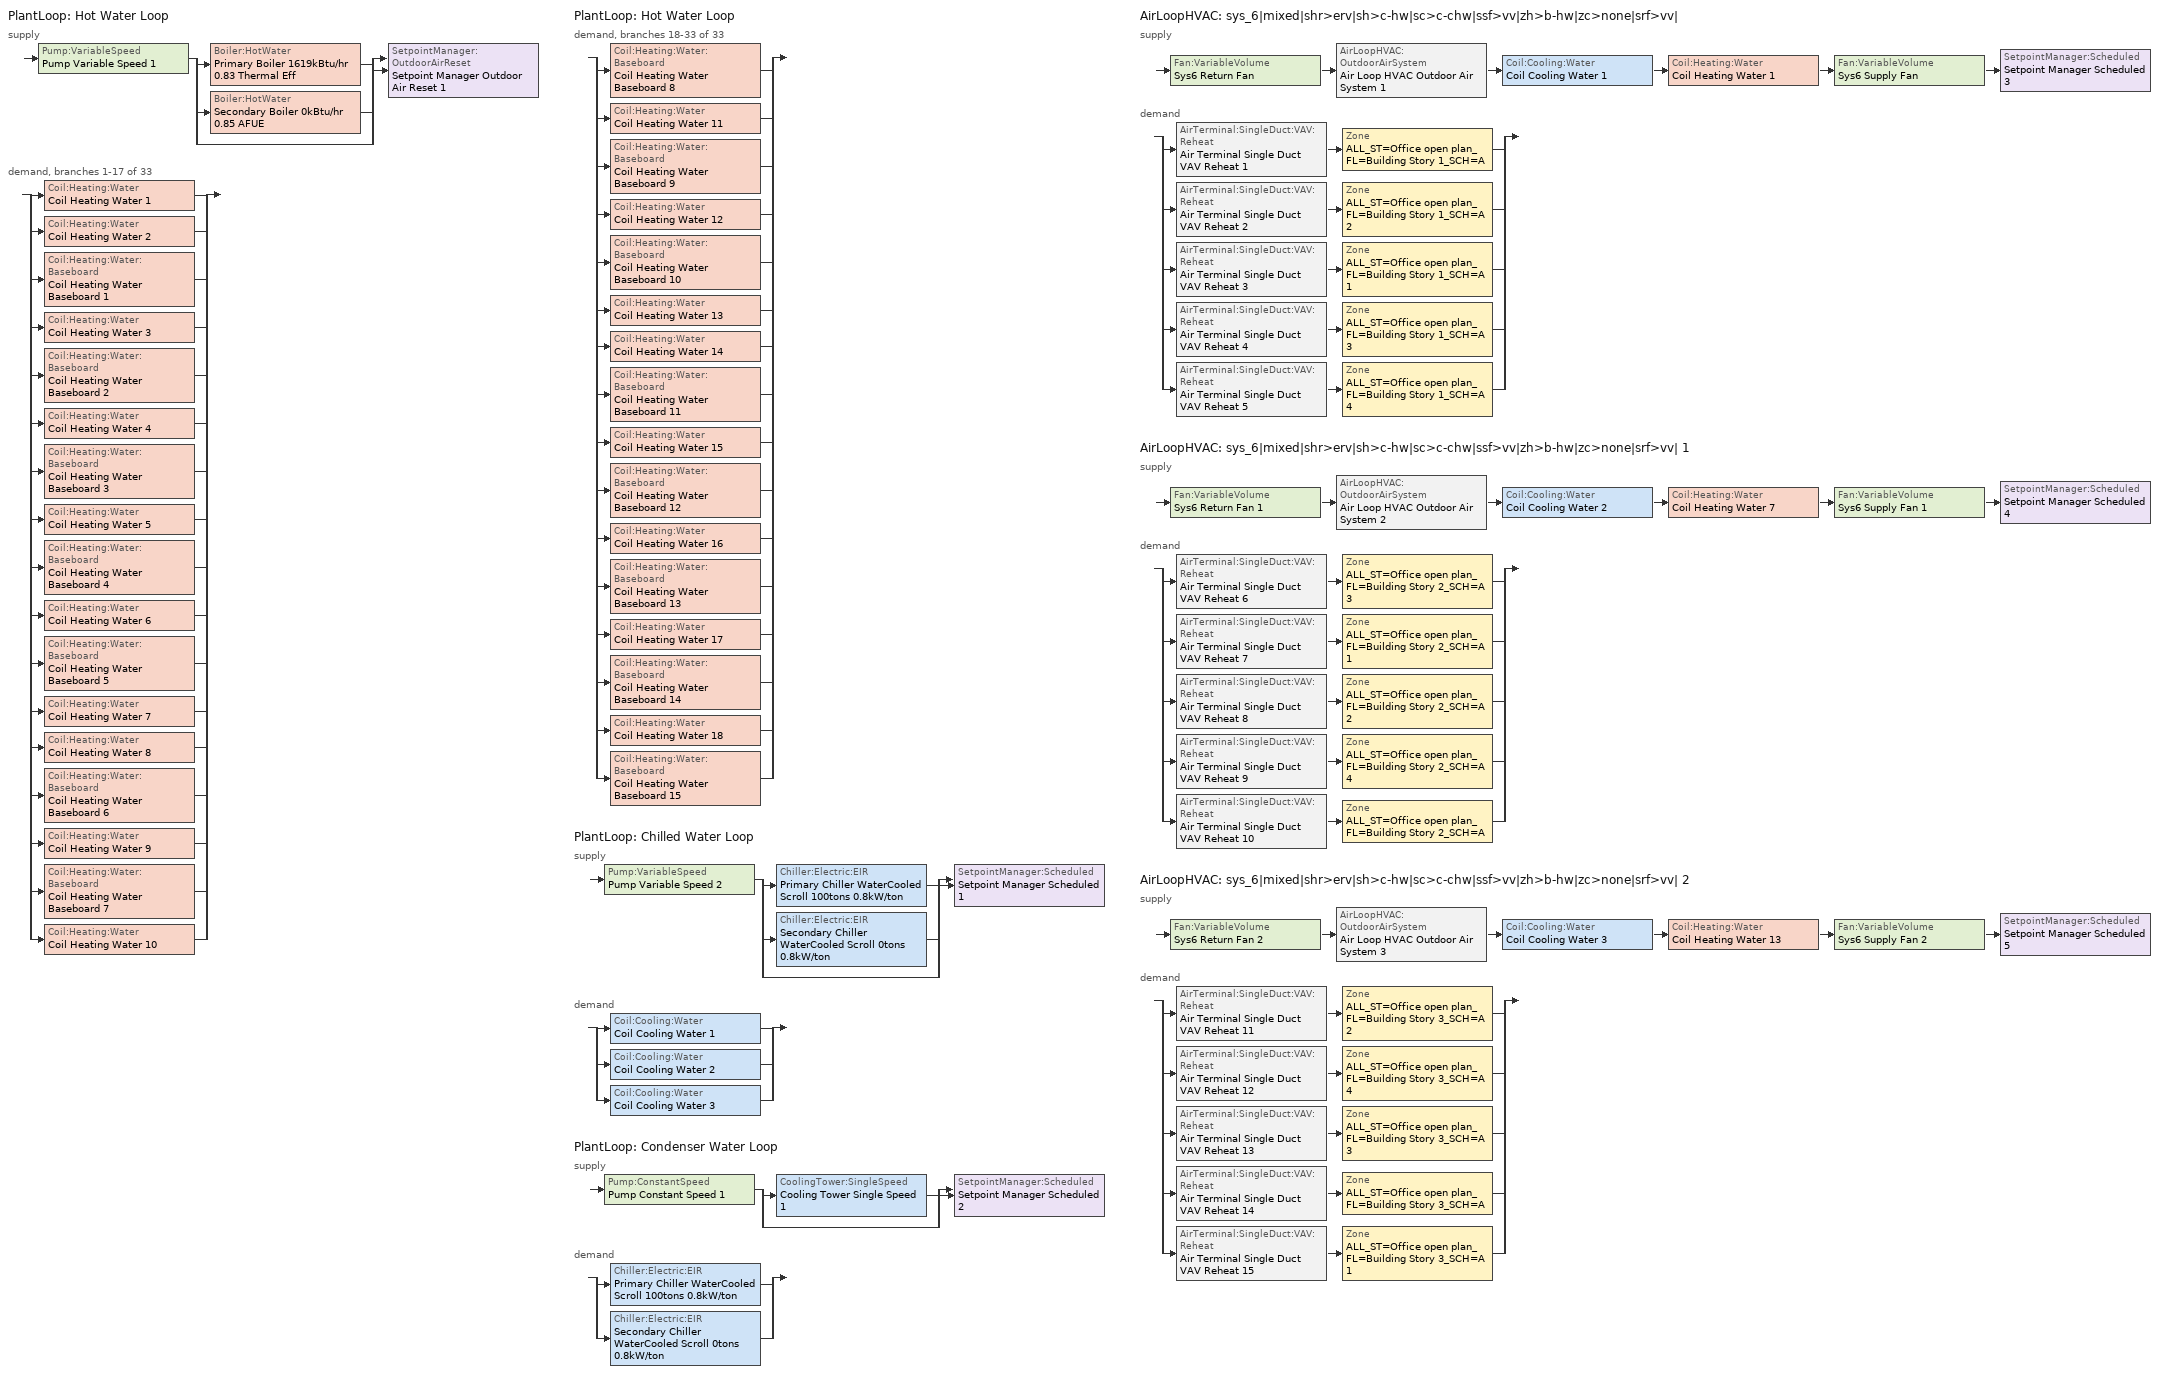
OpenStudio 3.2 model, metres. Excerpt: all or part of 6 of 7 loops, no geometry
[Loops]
PlantLoop 'Hot Water Loop'
 supply: Pump:VariableSpeed 'Pump Variable Speed 1' > split
  | Boiler:HotWater 'Primary Boiler 1619kBtu/hr 0.83 Thermal Eff'
  | Boiler:HotWater 'Secondary Boiler 0kBtu/hr 0.85 AFUE'
  | bypass
  join > SetpointManager:OutdoorAirReset 'Setpoint Manager Outdoor Air Reset 1'
 demand, branches 1-17 of 33: split
  | Coil:Heating:Water 'Coil Heating Water 1'
  | Coil:Heating:Water 'Coil Heating Water 2'
  | Coil:Heating:Water:Baseboard 'Coil Heating Water Baseboard 1'
  | Coil:Heating:Water 'Coil Heating Water 3'
  | Coil:Heating:Water:Baseboard 'Coil Heating Water Baseboard 2'
  | Coil:Heating:Water 'Coil Heating Water 4'
  | Coil:Heating:Water:Baseboard 'Coil Heating Water Baseboard 3'
  | Coil:Heating:Water 'Coil Heating Water 5'
  | Coil:Heating:Water:Baseboard 'Coil Heating Water Baseboard 4'
  | Coil:Heating:Water 'Coil Heating Water 6'
  | Coil:Heating:Water:Baseboard 'Coil Heating Water Baseboard 5'
  | Coil:Heating:Water 'Coil Heating Water 7'
  | Coil:Heating:Water 'Coil Heating Water 8'
  | Coil:Heating:Water:Baseboard 'Coil Heating Water Baseboard 6'
  | Coil:Heating:Water 'Coil Heating Water 9'
  | Coil:Heating:Water:Baseboard 'Coil Heating Water Baseboard 7'
  | Coil:Heating:Water 'Coil Heating Water 10'
PlantLoop 'Hot Water Loop'
 demand, branches 18-33 of 33: split
  | Coil:Heating:Water:Baseboard 'Coil Heating Water Baseboard 8'
  | Coil:Heating:Water 'Coil Heating Water 11'
  | Coil:Heating:Water:Baseboard 'Coil Heating Water Baseboard 9'
  | Coil:Heating:Water 'Coil Heating Water 12'
  | Coil:Heating:Water:Baseboard 'Coil Heating Water Baseboard 10'
  | Coil:Heating:Water 'Coil Heating Water 13'
  | Coil:Heating:Water 'Coil Heating Water 14'
  | Coil:Heating:Water:Baseboard 'Coil Heating Water Baseboard 11'
  | Coil:Heating:Water 'Coil Heating Water 15'
  | Coil:Heating:Water:Baseboard 'Coil Heating Water Baseboard 12'
  | Coil:Heating:Water 'Coil Heating Water 16'
  | Coil:Heating:Water:Baseboard 'Coil Heating Water Baseboard 13'
  | Coil:Heating:Water 'Coil Heating Water 17'
  | Coil:Heating:Water:Baseboard 'Coil Heating Water Baseboard 14'
  | Coil:Heating:Water 'Coil Heating Water 18'
  | Coil:Heating:Water:Baseboard 'Coil Heating Water Baseboard 15'
PlantLoop 'Chilled Water Loop'
 supply: Pump:VariableSpeed 'Pump Variable Speed 2' > split
  | Chiller:Electric:EIR 'Primary Chiller WaterCooled Scroll 100tons 0.8kW/ton'
  | Chiller:Electric:EIR 'Secondary Chiller WaterCooled Scroll 0tons 0.8kW/ton'
  | bypass
  join > SetpointManager:Scheduled 'Setpoint Manager Scheduled 1'
 demand: split
  | Coil:Cooling:Water 'Coil Cooling Water 1'
  | Coil:Cooling:Water 'Coil Cooling Water 2'
  | Coil:Cooling:Water 'Coil Cooling Water 3'
PlantLoop 'Condenser Water Loop'
 supply: Pump:ConstantSpeed 'Pump Constant Speed 1' > split
  | CoolingTower:SingleSpeed 'Cooling Tower Single Speed 1'
  | bypass
  join > SetpointManager:Scheduled 'Setpoint Manager Scheduled 2'
 demand: split
  | Chiller:Electric:EIR 'Primary Chiller WaterCooled Scroll 100tons 0.8kW/ton'
  | Chiller:Electric:EIR 'Secondary Chiller WaterCooled Scroll 0tons 0.8kW/ton'
AirLoopHVAC 'sys_6|mixed|shr>erv|sh>c-hw|sc>c-chw|ssf>vv|zh>b-hw|zc>none|srf>vv|'
 supply: Fan:VariableVolume 'Sys6 Return Fan' > AirLoopHVAC:OutdoorAirSystem 'Air Loop HVAC Outdoor Air System 1' > Coil:Cooling:Water 'Coil Cooling Water 1' > Coil:Heating:Water 'Coil Heating Water 1' > Fan:VariableVolume 'Sys6 Supply Fan' > SetpointManager:Scheduled 'Setpoint Manager Scheduled 3'
 demand: split
  | AirTerminal:SingleDuct:VAV:Reheat 'Air Terminal Single Duct VAV Reheat 1' > Zone 'ALL_ST=Office open plan_FL=Building Story 1_SCH=A'
  | AirTerminal:SingleDuct:VAV:Reheat 'Air Terminal Single Duct VAV Reheat 2' > Zone 'ALL_ST=Office open plan_FL=Building Story 1_SCH=A 2'
  | AirTerminal:SingleDuct:VAV:Reheat 'Air Terminal Single Duct VAV Reheat 3' > Zone 'ALL_ST=Office open plan_FL=Building Story 1_SCH=A 1'
  | AirTerminal:SingleDuct:VAV:Reheat 'Air Terminal Single Duct VAV Reheat 4' > Zone 'ALL_ST=Office open plan_FL=Building Story 1_SCH=A 3'
  | AirTerminal:SingleDuct:VAV:Reheat 'Air Terminal Single Duct VAV Reheat 5' > Zone 'ALL_ST=Office open plan_FL=Building Story 1_SCH=A 4'
AirLoopHVAC 'sys_6|mixed|shr>erv|sh>c-hw|sc>c-chw|ssf>vv|zh>b-hw|zc>none|srf>vv| 1'
 supply: Fan:VariableVolume 'Sys6 Return Fan 1' > AirLoopHVAC:OutdoorAirSystem 'Air Loop HVAC Outdoor Air System 2' > Coil:Cooling:Water 'Coil Cooling Water 2' > Coil:Heating:Water 'Coil Heating Water 7' > Fan:VariableVolume 'Sys6 Supply Fan 1' > SetpointManager:Scheduled 'Setpoint Manager Scheduled 4'
 demand: split
  | AirTerminal:SingleDuct:VAV:Reheat 'Air Terminal Single Duct VAV Reheat 6' > Zone 'ALL_ST=Office open plan_FL=Building Story 2_SCH=A 3'
  | AirTerminal:SingleDuct:VAV:Reheat 'Air Terminal Single Duct VAV Reheat 7' > Zone 'ALL_ST=Office open plan_FL=Building Story 2_SCH=A 1'
  | AirTerminal:SingleDuct:VAV:Reheat 'Air Terminal Single Duct VAV Reheat 8' > Zone 'ALL_ST=Office open plan_FL=Building Story 2_SCH=A 2'
  | AirTerminal:SingleDuct:VAV:Reheat 'Air Terminal Single Duct VAV Reheat 9' > Zone 'ALL_ST=Office open plan_FL=Building Story 2_SCH=A 4'
  | AirTerminal:SingleDuct:VAV:Reheat 'Air Terminal Single Duct VAV Reheat 10' > Zone 'ALL_ST=Office open plan_FL=Building Story 2_SCH=A'
AirLoopHVAC 'sys_6|mixed|shr>erv|sh>c-hw|sc>c-chw|ssf>vv|zh>b-hw|zc>none|srf>vv| 2'
 supply: Fan:VariableVolume 'Sys6 Return Fan 2' > AirLoopHVAC:OutdoorAirSystem 'Air Loop HVAC Outdoor Air System 3' > Coil:Cooling:Water 'Coil Cooling Water 3' > Coil:Heating:Water 'Coil Heating Water 13' > Fan:VariableVolume 'Sys6 Supply Fan 2' > SetpointManager:Scheduled 'Setpoint Manager Scheduled 5'
 demand: split
  | AirTerminal:SingleDuct:VAV:Reheat 'Air Terminal Single Duct VAV Reheat 11' > Zone 'ALL_ST=Office open plan_FL=Building Story 3_SCH=A 2'
  | AirTerminal:SingleDuct:VAV:Reheat 'Air Terminal Single Duct VAV Reheat 12' > Zone 'ALL_ST=Office open plan_FL=Building Story 3_SCH=A 4'
  | AirTerminal:SingleDuct:VAV:Reheat 'Air Terminal Single Duct VAV Reheat 13' > Zone 'ALL_ST=Office open plan_FL=Building Story 3_SCH=A 3'
  | AirTerminal:SingleDuct:VAV:Reheat 'Air Terminal Single Duct VAV Reheat 14' > Zone 'ALL_ST=Office open plan_FL=Building Story 3_SCH=A'
  | AirTerminal:SingleDuct:VAV:Reheat 'Air Terminal Single Duct VAV Reheat 15' > Zone 'ALL_ST=Office open plan_FL=Building Story 3_SCH=A 1'
[Sizing:Zone] Zone Cooling Design Supply Air Temperature Input Method=TemperatureDifference; Zone Cooling Design Supply Air Temperature {C}=14; Zone Cooling Design Supply Air Temperature Difference {deltaC}=11; Zone Heating Design Supply Air Temperature Input Method=TemperatureDifference; Zone Heating Design Supply Air Temperature {C}=40; Zone Heating Design Supply Air Temperature Difference {deltaC}=21; Zone Cooling Design Supply Air Humidity Ratio {kg-H2O/kg-air}=0.0085; Zone Heating Design Supply Air Humidity Ratio {kg-H2O/kg-air}=0.008; Zone Heating Sizing Factor=1.3; Zone Cooling Sizing Factor=1.1; Cooling Design Air Flow Method=DesignDay; Heating Design Air Flow Method=DesignDay; Account for Dedicated Outdoor Air System=No; Dedicated Outdoor Air System Control Strategy=NeutralSupplyAir; Dedicated Outdoor Air Low Setpoint Temperature for Design {C}=autosize; Dedicated Outdoor Air High Setpoint Temperature for Design {C}=autosize
ALL_ST=Office open plan_FL=Building Story 2_SCH=A; ALL_ST=Office open plan_FL=Building Story 1_SCH=A; ALL_ST=Office open plan_FL=Building Story 2_SCH=A 1; ALL_ST=Office open plan_FL=Building Story 3_SCH=A; ALL_ST=Office open plan_FL=Building Story 1_SCH=A 1; ALL_ST=Office open plan_FL=Building Story 1_SCH=A 2; ALL_ST=Office open plan_FL=Building Story 1_SCH=A 3; ALL_ST=Office open plan_FL=Building Story 2_SCH=A 2; ALL_ST=Office open plan_FL=Building Story 3_SCH=A 1; ALL_ST=Office open plan_FL=Building Story 1_SCH=A 4; ALL_ST=Office open plan_FL=Building Story 3_SCH=A 2; ALL_ST=Office open plan_FL=Building Story 3_SCH=A 3; ALL_ST=Office open plan_FL=Building Story 3_SCH=A 4; ALL_ST=Office open plan_FL=Building Story 2_SCH=A 3; ALL_ST=Office open plan_FL=Building Story 2_SCH=A 4
[Zone equipment]
ALL_ST=Office open plan_FL=Building Story 2_SCH=A: Air Terminal Single Duct VAV Reheat 10, Zone HVAC Baseboard Convective Water 10
ALL_ST=Office open plan_FL=Building Story 1_SCH=A: Air Terminal Single Duct VAV Reheat 1, Zone HVAC Baseboard Convective Water 1
ALL_ST=Office open plan_FL=Building Story 2_SCH=A 1: Air Terminal Single Duct VAV Reheat 7, Zone HVAC Baseboard Convective Water 7
ALL_ST=Office open plan_FL=Building Story 3_SCH=A: Air Terminal Single Duct VAV Reheat 14, Zone HVAC Baseboard Convective Water 14
ALL_ST=Office open plan_FL=Building Story 1_SCH=A 1: Air Terminal Single Duct VAV Reheat 3, Zone HVAC Baseboard Convective Water 3
ALL_ST=Office open plan_FL=Building Story 1_SCH=A 2: Air Terminal Single Duct VAV Reheat 2, Zone HVAC Baseboard Convective Water 2
ALL_ST=Office open plan_FL=Building Story 1_SCH=A 3: Air Terminal Single Duct VAV Reheat 4, Zone HVAC Baseboard Convective Water 4
ALL_ST=Office open plan_FL=Building Story 2_SCH=A 2: Air Terminal Single Duct VAV Reheat 8, Zone HVAC Baseboard Convective Water 8
ALL_ST=Office open plan_FL=Building Story 3_SCH=A 1: Air Terminal Single Duct VAV Reheat 15, Zone HVAC Baseboard Convective Water 15
ALL_ST=Office open plan_FL=Building Story 1_SCH=A 4: Air Terminal Single Duct VAV Reheat 5, Zone HVAC Baseboard Convective Water 5
ALL_ST=Office open plan_FL=Building Story 3_SCH=A 2: Air Terminal Single Duct VAV Reheat 11, Zone HVAC Baseboard Convective Water 11
ALL_ST=Office open plan_FL=Building Story 3_SCH=A 3: Air Terminal Single Duct VAV Reheat 13, Zone HVAC Baseboard Convective Water 13
ALL_ST=Office open plan_FL=Building Story 3_SCH=A 4: Air Terminal Single Duct VAV Reheat 12, Zone HVAC Baseboard Convective Water 12
ALL_ST=Office open plan_FL=Building Story 2_SCH=A 3: Air Terminal Single Duct VAV Reheat 6, Zone HVAC Baseboard Convective Water 6
ALL_ST=Office open plan_FL=Building Story 2_SCH=A 4: Air Terminal Single Duct VAV Reheat 9, Zone HVAC Baseboard Convective Water 9
[PlantLoop] Glycol Concentration=0; Plant Loop Volume {m3}=Autocalculate; Load Distribution Scheme=Optimal
Name | Fluid Type
Hot Water Loop | Water
Chilled Water Loop; Condenser Water Loop
[Sizing:Plant] Sizing Option=NonCoincident; Zone Timesteps in Averaging Window=1; Coincident Sizing Factor Mode=None
Name | Loop Type | Design Loop Exit Temperature {C} | Loop Design Temperature Difference {deltaC}
Hot Water Loop | Heating | 82 | 16
Chilled Water Loop | Cooling | 7 | 6
Condenser Water Loop | Condenser | 29 | 6
[Pump:VariableSpeed] Motor Efficiency=0.895; Pump Control Type=Intermittent; Skin Loss Radiative Fraction=0.5; Design Power Sizing Method=PowerPerFlowPerPressure; Design Electric Power per Unit Flow Rate {W/(m3/s)}=348701.1; Design Minimum Flow Rate Fraction=0
Name | Design Shaft Power per Unit Flow Rate per Unit Head {W-s/m3-Pa}
Pump Variable Speed 1 | 1.50185
Pump Variable Speed 2 | 1.75215
[Boiler:HotWater] Fuel Type=NaturalGas; Normalized Boiler Efficiency Curve=BOILER-EFFFPLR-NECB2011; Water Outlet Upper Temperature Limit {C}=99; Parasitic Electric Load {W}=0; Sizing Factor=1
Name | Nominal Capacity {W} | Nominal Thermal Efficiency | Minimum Part Load Ratio | Boiler Flow Mode
Primary Boiler 1619kBtu/hr 0.83 Thermal Eff | 474512 | 0.83 | 0.25 | LeavingSetpointModulated
Secondary Boiler 0kBtu/hr 0.85 AFUE | 0.001 | 0.85 |  | ConstantFlow
[SetpointManager:OutdoorAirReset]
Setpoint Manager Outdoor Air Reset 1: Control Variable=Temperature; Setpoint at Outdoor Low Temperature {C}=82; Outdoor Low Temperature {C}=-16; Setpoint at Outdoor High Temperature {C}=60; Outdoor High Temperature {C}=0
[Chiller:Electric:EIR] Reference Chilled Water Flow Rate {m3/s}=Autosize; Cooling Capacity Function of Temperature Curve=WaterCooled_Scroll_CAPFT_NECB2011; Electric Input to Cooling Output Ratio Function of Temperature Curve=WaterCooled_Scroll_EIRFT_NECB2011; Electric Input to Cooling Output Ratio Function of Part Load Ratio Curve=WaterCooled_Scroll_EIRFPLR_NECB2011; Minimum Part Load Ratio=0.25; Minimum Unloading Ratio=0.25; Condenser Type=WaterCooled; Chiller Flow Mode=LeavingSetpointModulated; Design Heat Recovery Water Flow Rate {m3/s}=Autosize; Sizing Factor=1; Basin Heater Capacity {W/K}=0; Basin Heater Setpoint Temperature {C}=10; Condenser Heat Recovery Relative Capacity Fraction=1
Name | Reference Capacity {W} | Reference COP {W/W}
Primary Chiller WaterCooled Scroll 100tons 0.8kW/ton | 353054 | 4.54393
Secondary Chiller WaterCooled Scroll 0tons 0.8kW/ton | 0.001 | 4.5032
[SetpointManager:Scheduled] Control Variable=Temperature
Name | Schedule
Setpoint Manager Scheduled 1 | CHW Temp
Setpoint Manager Scheduled 2 | CW Temp
Setpoint Manager Scheduled 3 | Supply Air Temp
Setpoint Manager Scheduled 4 | Supply Air Temp 1
Setpoint Manager Scheduled 5 | Supply Air Temp 2
[Pump:ConstantSpeed]
Pump Constant Speed 1: Rated Flow Rate {m3/s}=autosize; Rated Pump Head {Pa}=179352; Rated Power Consumption {W}=autosize; Motor Efficiency=0.924; Fraction of Motor Inefficiencies to Fluid Stream=0; Pump Control Type=Intermittent; Design Power Sizing Method=PowerPerFlowPerPressure; Design Electric Power per Unit Flow Rate {W/(m3/s)}=348701.1; Design Shaft Power per Unit Flow Rate per Unit Head {W-s/m3-Pa}=1.55051
[CoolingTower:SingleSpeed]
Cooling Tower Single Speed 1: Design Water Flow Rate {m3/s}=autosize; Design Air Flow Rate {m3/s}=autosize; Fan Power at Design Air Flow Rate {W}=5599.77; U-Factor Times Area Value at Design Air Flow Rate {W/K}=autosize; Air Flow Rate in Free Convection Regime {m3/s}=autosize; U-Factor Times Area Value at Free Convection Air Flow Rate {W/K}=autosize; Performance Input Method=UFactorTimesAreaAndDesignWaterFlowRate; Free Convection Capacity {W}=0; Basin Heater Capacity {W/K}=0; Evaporation Loss Mode=LossFactor; Evaporation Loss Factor {percent/K}=0.2; Drift Loss Percent {percent}=0.008; Blowdown Calculation Mode=ConcentrationRatio; Blowdown Concentration Ratio=3; Capacity Control=FanCycling; Number of Cells=1; Cell Control=MinimalCell; Cell Minimum  Water Flow Rate Fraction=0.33; Cell Maximum Water Flow Rate Fraction=2.5; Sizing Factor=1; Free Convection Air Flow Rate Sizing Factor=0.1; Free Convection U-Factor Times Area Value Sizing Factor=0.1; Heat Rejection Capacity and Nominal Capacity Sizing Ratio=1.25; Free Convection Nominal Capacity Sizing Factor=0.1; Design Inlet Air Dry-Bulb Temperature {C}=35; Design Inlet Air Wet-Bulb Temperature {C}=24; Design Approach Temperature {deltaC}=5; Design Range Temperature {deltaC}=6
[AirLoopHVAC] Design Supply Air Flow Rate {m3/s}=autosize; Design Return Air Flow Fraction of Supply Air Flow=1
Name | Availability Schedule
sys_6|mixed|shr>erv|sh>c-hw|sc>c-chw|ssf>vv|zh>b-hw|zc>none|srf>vv| | sys_6|mixed|shr>none|sh>c-hw|sc>c-chw|ssf>vv|zh>b-hw|zc>none|srf>vv| Occ Sch
sys_6|mixed|shr>erv|sh>c-hw|sc>c-chw|ssf>vv|zh>b-hw|zc>none|srf>vv| 1 | sys_6|mixed|shr>none|sh>c-hw|sc>c-chw|ssf>vv|zh>b-hw|zc>none|srf>vv| 1 Occ Sch
sys_6|mixed|shr>erv|sh>c-hw|sc>c-chw|ssf>vv|zh>b-hw|zc>none|srf>vv| 2 | sys_6|mixed|shr>none|sh>c-hw|sc>c-chw|ssf>vv|zh>b-hw|zc>none|srf>vv| 2 Occ Sch
[Sizing:System] Type of Load to Size On=Sensible; Design Outdoor Air Flow Rate {m3/s}=Autosize; Central Heating Maximum System Air Flow Ratio=0.3; Preheat Design Temperature {C}=7; Preheat Design Humidity Ratio {kg-H2O/kg-Air}=0.008; Precool Design Temperature {C}=12.8; Precool Design Humidity Ratio {kg-H2O/kg-Air}=0.008; Central Cooling Design Supply Air Temperature {C}=13; Central Heating Design Supply Air Temperature {C}=13.1; Sizing Option=NonCoincident; 100% Outdoor Air in Cooling=No; 100% Outdoor Air in Heating=No; Central Cooling Design Supply Air Humidity Ratio {kg-H2O/kg-Air}=0.0085; Central Heating Design Supply Air Humidity Ratio {kg-H2O/kg-Air}=0.008; Cooling Design Air Flow Method=DesignDay; Cooling Design Air Flow Rate {m3/s}=0; Heating Design Air Flow Method=DesignDay; Heating Design Air Flow Rate {m3/s}=0; System Outdoor Air Method=ZoneSum; Zone Maximum Outdoor Air Fraction=1; Cooling Supply Air Flow Rate Per Floor Area {m3/s-m2}=0.00996765; Cooling Fraction of Autosized Cooling Supply Air Flow Rate=1; Cooling Supply Air Flow Rate Per Unit Cooling Capacity {m3/s-W}=3.94755e-05; Heating Supply Air Flow Rate Per Floor Area {m3/s-m2}=0.00996765; Heating Fraction of Autosized Heating Supply Air Flow Rate=1; Heating Fraction of Autosized Cooling Supply Air Flow Rate=1; Heating Supply Air Flow Rate Per Unit Heating Capacity {m3/s-W}=3.15882e-05; Cooling Design Capacity Method=CoolingDesignCapacity; Cooling Design Capacity {W}=autosize; Cooling Design Capacity Per Floor Area {W/m2}=234.7; Fraction of Autosized Cooling Design Capacity=1; Heating Design Capacity Method=HeatingDesignCapacity; Heating Design Capacity {W}=autosize; Heating Design Capacity Per Floor Area {W/m2}=157; Fraction of Autosized Heating Design Capacity=1; Central Cooling Capacity Control Method=OnOff
sys_6|mixed|shr>erv|sh>c-hw|sc>c-chw|ssf>vv|zh>b-hw|zc>none|srf>vv|; sys_6|mixed|shr>erv|sh>c-hw|sc>c-chw|ssf>vv|zh>b-hw|zc>none|srf>vv| 1; sys_6|mixed|shr>erv|sh>c-hw|sc>c-chw|ssf>vv|zh>b-hw|zc>none|srf>vv| 2
[Fan:VariableVolume] Availability Schedule=Always On Discrete; Maximum Flow Rate {m3/s}=Autosize; Fan Power Minimum Flow Rate Input Method=Fraction; Fan Power Minimum Air Flow Rate {m3/s}=0; Motor In Airstream Fraction=1; Fan Power Coefficient 5=0
Name | Fan Total Efficiency | Pressure Rise {Pa} | Fan Power Minimum Flow Fraction | Motor Efficiency | Fan Power Coefficient 1 | Fan Power Coefficient 2 | Fan Power Coefficient 3 | Fan Power Coefficient 4
Sys6 Supply Fan; Sys6 Supply Fan 1; Sys6 Supply Fan 2 | 0.549965 | 1000 | 0.5 | 0.8461 | -4.1457 | 16.803 | -19.471 | 7.8488
Sys6 Return Fan; Sys6 Return Fan 1; Sys6 Return Fan 2 | 0.299975 | 250 | 0.68 | 0.4615 | -2.4176 | 9.5874 | -11.559 | 5.4009
[Coil:Heating:Water] Availability Schedule=Always On Discrete
Coil Heating Water 1; Coil Heating Water 2; Coil Heating Water 3; Coil Heating Water 4; Coil Heating Water 5; Coil Heating Water 6; Coil Heating Water 7; Coil Heating Water 8; Coil Heating Water 9; Coil Heating Water 10; Coil Heating Water 11; Coil Heating Water 12; Coil Heating Water 13; Coil Heating Water 14; Coil Heating Water 15; Coil Heating Water 16; Coil Heating Water 17; Coil Heating Water 18
[Coil:Cooling:Water] Availability Schedule=Always On Discrete
Coil Cooling Water 1; Coil Cooling Water 2; Coil Cooling Water 3
[Controller:OutdoorAir] Minimum Outdoor Air Flow Rate {m3/s}=autosize; Maximum Outdoor Air Flow Rate {m3/s}=Autosize; Economizer Control Type=DifferentialEnthalpy; Economizer Control Action Type=ModulateFlow; Lockout Type=NoLockout; Minimum Limit Type=FixedMinimum; High Humidity Control=No; Heat Recovery Bypass Control Type=BypassWhenOAFlowGreaterThanMinimum
Name | Minimum Outdoor Air Schedule | Controller Mechanical Ventilation
Controller Outdoor Air 1 | sys_6|mixed|shr>none|sh>c-hw|sc>c-chw|ssf>vv|zh>b-hw|zc>none|srf>vv| Occ Sch | Controller Mechanical Ventilation 1
Controller Outdoor Air 2 | sys_6|mixed|shr>none|sh>c-hw|sc>c-chw|ssf>vv|zh>b-hw|zc>none|srf>vv| 1 Occ Sch | Controller Mechanical Ventilation 2
Controller Outdoor Air 3 | sys_6|mixed|shr>none|sh>c-hw|sc>c-chw|ssf>vv|zh>b-hw|zc>none|srf>vv| 2 Occ Sch | Controller Mechanical Ventilation 3
[Controller:MechanicalVentilation] Availability Schedule=Always On Discrete; System Outdoor Air Method=ZoneSum
Controller Mechanical Ventilation 1; Controller Mechanical Ventilation 2; Controller Mechanical Ventilation 3
[AirLoopHVAC:OutdoorAirSystem]
Name | Controller
Air Loop HVAC Outdoor Air System 1 | Controller Outdoor Air 1
Air Loop HVAC Outdoor Air System 2 | Controller Outdoor Air 2
Air Loop HVAC Outdoor Air System 3 | Controller Outdoor Air 3
[Controller:WaterCoil] Minimum Actuated Flow {m3/s}=0
Name | Water Coil | Action | Controller Convergence Tolerance {deltaC}
Controller Water Coil 1 | Coil Heating Water 1 | Normal | 0.0001
Controller Water Coil 2 | Coil Cooling Water 1 | Reverse
Controller Water Coil 3 | Coil Heating Water 2 | Normal | 0.0001
Controller Water Coil 4 | Coil Heating Water 3 | Normal | 0.0001
Controller Water Coil 5 | Coil Heating Water 4 | Normal | 0.0001
Controller Water Coil 6 | Coil Heating Water 5 | Normal | 0.0001
Controller Water Coil 7 | Coil Heating Water 6 | Normal | 0.0001
Controller Water Coil 8 | Coil Heating Water 7 | Normal | 0.0001
Controller Water Coil 9 | Coil Cooling Water 2 | Reverse
Controller Water Coil 10 | Coil Heating Water 8 | Normal | 0.0001
Controller Water Coil 11 | Coil Heating Water 9 | Normal | 0.0001
Controller Water Coil 12 | Coil Heating Water 10 | Normal | 0.0001
Controller Water Coil 13 | Coil Heating Water 11 | Normal | 0.0001
Controller Water Coil 14 | Coil Heating Water 12 | Normal | 0.0001
Controller Water Coil 15 | Coil Heating Water 13 | Normal | 0.0001
Controller Water Coil 16 | Coil Cooling Water 3 | Reverse
Controller Water Coil 17 | Coil Heating Water 14 | Normal | 0.0001
Controller Water Coil 18 | Coil Heating Water 15 | Normal | 0.0001
Controller Water Coil 19 | Coil Heating Water 16 | Normal | 0.0001
Controller Water Coil 20 | Coil Heating Water 17 | Normal | 0.0001
Controller Water Coil 21 | Coil Heating Water 18 | Normal | 0.0001
[AirTerminal:SingleDuct:VAV:Reheat] Availability Schedule=Always On Discrete; Maximum Air Flow Rate {m3/s}=AutoSize; Zone Minimum Air Flow Input Method=Constant; Constant Minimum Air Flow Fraction=0.3; Maximum Hot Water or Steam Flow Rate {m3/s}=AutoSize; Minimum Hot Water or Steam Flow Rate {m3/s}=0; Convergence Tolerance=0.001; Damper Heating Action=Normal; Maximum Flow per Zone Floor Area During Reheat {m3/s-m2}=AutoSize; Maximum Flow Fraction During Reheat=0.5; Maximum Reheat Air Temperature {C}=43; Control For Outdoor Air=No
Name | Fixed Minimum Air Flow Rate {m3/s} | Reheat Coil
Air Terminal Single Duct VAV Reheat 1 | 1.96707 | Coil Heating Water 2
Air Terminal Single Duct VAV Reheat 2 | 0.414676 | Coil Heating Water 3
Air Terminal Single Duct VAV Reheat 3 | 0.262524 | Coil Heating Water 4
Air Terminal Single Duct VAV Reheat 4 | 0.414676 | Coil Heating Water 5
Air Terminal Single Duct VAV Reheat 5 | 0.262507 | Coil Heating Water 6
Air Terminal Single Duct VAV Reheat 6 | 1.96707 | Coil Heating Water 8
Air Terminal Single Duct VAV Reheat 7 | 0.414676 | Coil Heating Water 9
Air Terminal Single Duct VAV Reheat 8 | 0.262524 | Coil Heating Water 10
Air Terminal Single Duct VAV Reheat 9 | 0.414676 | Coil Heating Water 11
Air Terminal Single Duct VAV Reheat 10 | 0.262507 | Coil Heating Water 12
Air Terminal Single Duct VAV Reheat 11 | 1.96707 | Coil Heating Water 14
Air Terminal Single Duct VAV Reheat 12 | 0.414676 | Coil Heating Water 15
Air Terminal Single Duct VAV Reheat 13 | 0.262524 | Coil Heating Water 16
Air Terminal Single Duct VAV Reheat 14 | 0.414676 | Coil Heating Water 17
Air Terminal Single Duct VAV Reheat 15 | 0.262507 | Coil Heating Water 18
[Coil:Heating:Water:Baseboard] Heating Design Capacity Method=HeatingDesignCapacity; Heating Design Capacity {W}=autosize; Heating Design Capacity Per Floor Area {W/m2}=0; Fraction of Autosized Heating Design Capacity=0.8
Coil Heating Water Baseboard 1; Coil Heating Water Baseboard 2; Coil Heating Water Baseboard 3; Coil Heating Water Baseboard 4; Coil Heating Water Baseboard 5; Coil Heating Water Baseboard 6; Coil Heating Water Baseboard 7; Coil Heating Water Baseboard 8; Coil Heating Water Baseboard 9; Coil Heating Water Baseboard 10; Coil Heating Water Baseboard 11; Coil Heating Water Baseboard 12; Coil Heating Water Baseboard 13; Coil Heating Water Baseboard 14; Coil Heating Water Baseboard 15
[ZoneHVAC:Baseboard:Convective:Water] Availability Schedule=Always On Discrete
Name | Heating Coil
Zone HVAC Baseboard Convective Water 1 | Coil Heating Water Baseboard 1
Zone HVAC Baseboard Convective Water 2 | Coil Heating Water Baseboard 2
Zone HVAC Baseboard Convective Water 3 | Coil Heating Water Baseboard 3
Zone HVAC Baseboard Convective Water 4 | Coil Heating Water Baseboard 4
Zone HVAC Baseboard Convective Water 5 | Coil Heating Water Baseboard 5
Zone HVAC Baseboard Convective Water 6 | Coil Heating Water Baseboard 6
Zone HVAC Baseboard Convective Water 7 | Coil Heating Water Baseboard 7
Zone HVAC Baseboard Convective Water 8 | Coil Heating Water Baseboard 8
Zone HVAC Baseboard Convective Water 9 | Coil Heating Water Baseboard 9
Zone HVAC Baseboard Convective Water 10 | Coil Heating Water Baseboard 10
Zone HVAC Baseboard Convective Water 11 | Coil Heating Water Baseboard 11
Zone HVAC Baseboard Convective Water 12 | Coil Heating Water Baseboard 12
Zone HVAC Baseboard Convective Water 13 | Coil Heating Water Baseboard 13
Zone HVAC Baseboard Convective Water 14 | Coil Heating Water Baseboard 14
Zone HVAC Baseboard Convective Water 15 | Coil Heating Water Baseboard 15
[Schedule:Ruleset]
Name | Default Day Schedule | Summer Design Day Schedule | Winter Design Day Schedule
CHW Temp | Schedule Day 3
CW Temp | Schedule Day 4
Supply Air Temp | Supply Air Temp Default
Supply Air Temp 1 | Supply Air Temp Default 1
Supply Air Temp 2 | Supply Air Temp Default 2
sys_6|mixed|shr>none|sh>c-hw|sc>c-chw|ssf>vv|zh>b-hw|zc>none|srf>vv| Occ Sch | sys_6|mixed|shr>none|sh>c-hw|sc>c-chw|ssf>vv|zh>b-hw|zc>none|srf>vv| Occ Sch Default | sys_6|mixed|shr>none|sh>c-hw|sc>c-chw|ssf>vv|zh>b-hw|zc>none|srf>vv| Occ Sch Summer Design Day | sys_6|mixed|shr>none|sh>c-hw|sc>c-chw|ssf>vv|zh>b-hw|zc>none|srf>vv| Occ Sch Winter Design Day
sys_6|mixed|shr>none|sh>c-hw|sc>c-chw|ssf>vv|zh>b-hw|zc>none|srf>vv| 1 Occ Sch | sys_6|mixed|shr>none|sh>c-hw|sc>c-chw|ssf>vv|zh>b-hw|zc>none|srf>vv| 1 Occ Sch Default | sys_6|mixed|shr>none|sh>c-hw|sc>c-chw|ssf>vv|zh>b-hw|zc>none|srf>vv| 1 Occ Sch Summer Design Day | sys_6|mixed|shr>none|sh>c-hw|sc>c-chw|ssf>vv|zh>b-hw|zc>none|srf>vv| 1 Occ Sch Winter Design Day
sys_6|mixed|shr>none|sh>c-hw|sc>c-chw|ssf>vv|zh>b-hw|zc>none|srf>vv| 2 Occ Sch | sys_6|mixed|shr>none|sh>c-hw|sc>c-chw|ssf>vv|zh>b-hw|zc>none|srf>vv| 2 Occ Sch Default | sys_6|mixed|shr>none|sh>c-hw|sc>c-chw|ssf>vv|zh>b-hw|zc>none|srf>vv| 2 Occ Sch Summer Design Day | sys_6|mixed|shr>none|sh>c-hw|sc>c-chw|ssf>vv|zh>b-hw|zc>none|srf>vv| 2 Occ Sch Winter Design Day
[Schedule:Day]
Schedule Day 3; wkdCHW Temp 1; satCHW Temp 1; sunCHW Temp 1: 1, 0, 7, 2, 0, 7, 3, 0, 7, 4, 0, 7, 5, 0, 7, 6, 0, 7, 7, 0, 7, 8, 0, 7, 9, 0, 7, 10, 0, 7, 11, 0, 7, 12, 0, 7, 13, 0, 7, 14, 0, 7, 15, 0, 7, 16, 0, 7, 17, 0, 7, 18, 0, 7, 19, 0, 7, 20, 0, 7, 21, 0, 7, 22, 0, 7, 23, 0, 7, 24, 0, 7
Schedule Day 4; wkdCW Temp 1; satCW Temp 1; sunCW Temp 1: 1, 0, 29, 2, 0, 29, 3, 0, 29, 4, 0, 29, 5, 0, 29, 6, 0, 29, 7, 0, 29, 8, 0, 29, 9, 0, 29, 10, 0, 29, 11, 0, 29, 12, 0, 29, 13, 0, 29, 14, 0, 29, 15, 0, 29, 16, 0, 29, 17, 0, 29, 18, 0, 29, 19, 0, 29, 20, 0, 29, 21, 0, 29, 22, 0, 29, 23, 0, 29, 24, 0, 29
Supply Air Temp Default; Supply Air Temp Default 1; Supply Air Temp Default 2: 24, 0, 13
sys_6|mixed|shr>none|sh>c-hw|sc>c-chw|ssf>vv|zh>b-hw|zc>none|srf>vv| Occ Sch Default; sys_6|mixed|shr>none|sh>c-hw|sc>c-chw|ssf>vv|zh>b-hw|zc>none|srf>vv| 1 Occ Sch Default; sys_6|mixed|shr>none|sh>c-hw|sc>c-chw|ssf>vv|zh>b-hw|zc>none|srf>vv| 2 Occ Sch Default: 8, 0, 0, 19, 0, 1, 24, 0, 0
sys_6|mixed|shr>none|sh>c-hw|sc>c-chw|ssf>vv|zh>b-hw|zc>none|srf>vv| Occ Sch Winter Design Day; sys_6|mixed|shr>none|sh>c-hw|sc>c-chw|ssf>vv|zh>b-hw|zc>none|srf>vv| Occ Sch Summer Design Day; sys_6|mixed|shr>none|sh>c-hw|sc>c-chw|ssf>vv|zh>b-hw|zc>none|srf>vv| 1 Occ Sch Winter Design Day; sys_6|mixed|shr>none|sh>c-hw|sc>c-chw|ssf>vv|zh>b-hw|zc>none|srf>vv| 1 Occ Sch Summer Design Day; sys_6|mixed|shr>none|sh>c-hw|sc>c-chw|ssf>vv|zh>b-hw|zc>none|srf>vv| 2 Occ Sch Winter Design Day; sys_6|mixed|shr>none|sh>c-hw|sc>c-chw|ssf>vv|zh>b-hw|zc>none|srf>vv| 2 Occ Sch Summer Design Day: 24, 0, 1
sys_6|mixed|shr>none|sh>c-hw|sc>c-chw|ssf>vv|zh>b-hw|zc>none|srf>vv| Occ Sch Sunday; sys_6|mixed|shr>none|sh>c-hw|sc>c-chw|ssf>vv|zh>b-hw|zc>none|srf>vv| 1 Occ Sch Sunday; sys_6|mixed|shr>none|sh>c-hw|sc>c-chw|ssf>vv|zh>b-hw|zc>none|srf>vv| 2 Occ Sch Sunday: 24, 0, 0
[Schedule:Rule] Date Specification Type=DateRange; Start Month=1; Start Day=1; End Month=12; End Day=31
Name | Schedule Ruleset | Rule Order | Day Schedule | Apply Sunday | Apply Monday | Apply Tuesday | Apply Wednesday | Apply Thursday | Apply Friday | Apply Saturday
wkdCHW Temp rule | CHW Temp | 2 | wkdCHW Temp 1 | No | Yes | Yes | Yes | Yes | Yes | No
satCHW Temprule | CHW Temp | 1 | satCHW Temp 1 | No | No | No | No | No | No | Yes
sunCHW Temprule | CHW Temp | 0 | sunCHW Temp 1 | Yes | No | No | No | No | No | No
wkdCW Temp rule | CW Temp | 2 | wkdCW Temp 1 | No | Yes | Yes | Yes | Yes | Yes | No
satCW Temprule | CW Temp | 1 | satCW Temp 1 | No | No | No | No | No | No | Yes
sunCW Temprule | CW Temp | 0 | sunCW Temp 1 | Yes | No | No | No | No | No | No
sys_6|mixed|shr>none|sh>c-hw|sc>c-chw|ssf>vv|zh>b-hw|zc>none|srf>vv| Occ Sch Sunday Rule | sys_6|mixed|shr>none|sh>c-hw|sc>c-chw|ssf>vv|zh>b-hw|zc>none|srf>vv| Occ Sch | 0 | sys_6|mixed|shr>none|sh>c-hw|sc>c-chw|ssf>vv|zh>b-hw|zc>none|srf>vv| Occ Sch Sunday | Yes |  |  |  |  |  | Yes
sys_6|mixed|shr>none|sh>c-hw|sc>c-chw|ssf>vv|zh>b-hw|zc>none|srf>vv| 1 Occ Sch Sunday Rule | sys_6|mixed|shr>none|sh>c-hw|sc>c-chw|ssf>vv|zh>b-hw|zc>none|srf>vv| 1 Occ Sch | 0 | sys_6|mixed|shr>none|sh>c-hw|sc>c-chw|ssf>vv|zh>b-hw|zc>none|srf>vv| 1 Occ Sch Sunday | Yes |  |  |  |  |  | Yes
sys_6|mixed|shr>none|sh>c-hw|sc>c-chw|ssf>vv|zh>b-hw|zc>none|srf>vv| 2 Occ Sch Sunday Rule | sys_6|mixed|shr>none|sh>c-hw|sc>c-chw|ssf>vv|zh>b-hw|zc>none|srf>vv| 2 Occ Sch | 0 | sys_6|mixed|shr>none|sh>c-hw|sc>c-chw|ssf>vv|zh>b-hw|zc>none|srf>vv| 2 Occ Sch Sunday | Yes |  |  |  |  |  | Yes
[Schedule:Constant]
Always On Discrete: Value=1
[Curve:Biquadratic] Minimum Value of x=5; Maximum Value of x=10; Minimum Value of y=24; Maximum Value of y=35
Name | Coefficient1 Constant | Coefficient2 x | Coefficient3 x**2 | Coefficient4 y | Coefficient5 y**2 | Coefficient6 x*y
WaterCooled_Scroll_CAPFT_NECB2011 | 0.94418 | 0.0337102 | 9.75564e-05 | -0.00322114 | -4.91832e-05 | -0.000177584
WaterCooled_Scroll_EIRFT_NECB2011 | 0.727393 | -0.0118922 | 0.000541177 | 0.00187934 | 0.000473461 | -0.000711472
[Curve:Quadratic]
WaterCooled_Scroll_EIRFPLR_NECB2011: Coefficient1 Constant=0.04412; Coefficient2 x=0.640367; Coefficient3 x**2=0.319555; Minimum Value of x=0; Maximum Value of x=1
[Curve:Cubic]
BOILER-EFFFPLR-NECB2011: Coefficient1 Constant=0.3831; Coefficient2 x=2.0567; Coefficient3 x**2=-2.6469; Coefficient4 x**3=1.2148; Minimum Value of x=0; Maximum Value of x=1
